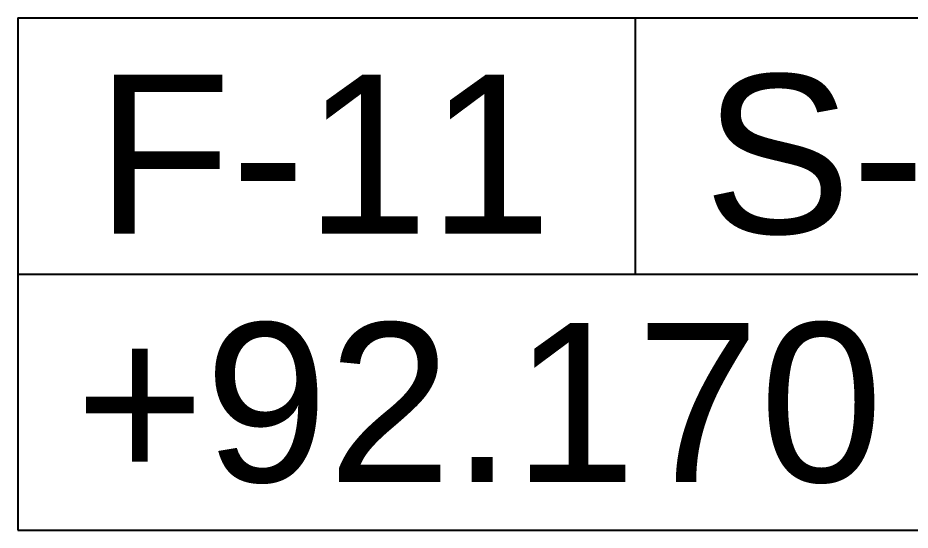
# Model space of a CAD drawing. Header units: millimetres. Extents: x -920231 to -841213, y -17301 to 22361.
# Drawn here: x -877887 to -876201, y 189 to 1156 of the extents above; entities that cross this region are included whole.
import ezdxf

# ---------------------------------------------------------------- set-up
doc = ezdxf.new("R2010")
doc.units = ezdxf.units.MM
doc.layers.add('A-ROOM-IDEN', color=3, linetype='Continuous', lineweight=25)
doc.layers.add('A-ROOM-LINE', color=3, linetype='Continuous', lineweight=25)
doc.styles.add('Arial_2', font='arial.ttf', dxfattribs={"height": 300})

# ---------------------------------------------------------------- blocks, each defined once
blk = doc.blocks.new('DPA_Room Tag Box - Standard-4486259-4230-01 ENLARGED MULTI-PURPOSE LEVEL - REFLECTED CEILING PLAN - SHEET 1')
at = {"layer": 'A-ROOM-LINE'}
for p, q in [((-17.5, -2.936), (-17.5, -12.604)), ((-17.5, -2.936), (17.5, -2.936)), ((-5.833, -2.936), (-5.833, -7.77)), ((-17.5, -7.77), (17.5, -7.77)), ((-17.5, -12.604), (17.5, -12.604))]:
    blk.add_line(p, q, dxfattribs=at)

msp = doc.modelspace()

# ---------------------------------------------------------------- block references
at = {"layer": 'A-ROOM-IDEN', "xscale": 99.99999999999993, "yscale": 99.99999999999993, "zscale": 99.99999999999993}
msp.add_blockref('DPA_Room Tag Box - Standard-4486259-4230-01 ENLARGED MULTI-PURPOSE LEVEL - REFLECTED CEILING PLAN - SHEET 1', (-876137, 1449.4), dxfattribs=at)

# ---------------------------------------------------------------- texts
at = {"layer": 'A-ROOM-IDEN', "lineweight": 9, "char_height": 300, "attachment_point": 1, "style": 'Arial_2'}
for s, insert, width in [('F-11', (-877739.6, 1048.9), 1058.227), ('S-04', (-876591.4, 1048.9), 1090.295), ('+92.170', (-877778.7, 580.2), 1883.966)]:
    msp.add_mtext(s, dxfattribs=dict(at, insert=insert, width=width))

doc.saveas('drawing.dxf')
